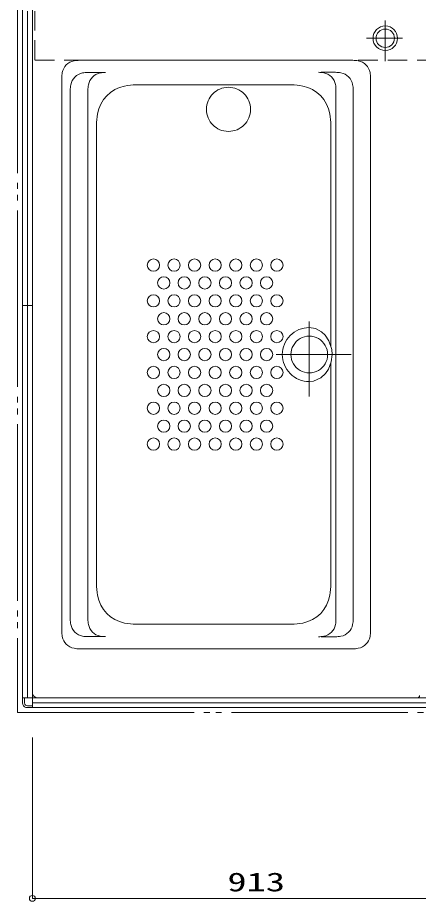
# Model space of a CAD drawing. Units: millimetres on the paper. Extents: x -305 to 305, y -152 to 152.
# Drawn here: x -244.9 to -204.1, y 11.8 to 101.9 of the extents above; entities that cross this region are included whole.
import ezdxf
from ezdxf.enums import TextEntityAlignment as Align

# ---------------------------------------------------------------- set-up
doc = ezdxf.new("R2010")
doc.units = ezdxf.units.MM
for name, pattern in [('DASHED2', [3, 2, -1]), ('LONG_CHAIN', [21, 18, -1, 1, -1]), ('LONG_DOUBLE_CHAIN', [21.8, 18, -1, 0.6, -0.6, 0.6, -1])]:
    doc.linetypes.add(name, pattern=pattern)
doc.layers.add('0-0_0', color=7, linetype='Continuous', lineweight=9)
doc.layers.add('0-1_VIEW0001', color=7, linetype='Continuous', lineweight=9)
doc.styles.add('ＭＳ ゴシック', font='')
doc.styles.get('ＭＳ ゴシック').set_extended_font_data('MS Gothic')

# ---------------------------------------------------------------- blocks, each defined once
blk = doc.blocks.new('_ORIGIN')
at = {"layer": '0-0_0'}
blk.add_line((0, 0), (-1, 0), dxfattribs=at)
blk.add_circle((0, 0), 0.5, dxfattribs=at)

msp = doc.modelspace()

# ---------------------------------------------------------------- linework, layer by layer
at = {"layer": '0-1_VIEW0001', "linetype": 'LONG_DOUBLE_CHAIN'}
for p, q in [((-244.934, 104.073), (-244.934, 31.073)), ((-244.934, 31.073), (-198.359, 31.073))]:
    msp.add_line(p, q, dxfattribs=at)
at = {"layer": '0-1_VIEW0001'}
for p, q in [((-244.434, 103.073), (-244.434, 32.048)), ((-243.434, 31.573), (-243.434, 103.573)), ((-243.934, 32.573), (-243.934, 102.573)), ((-243.434, 33.123), (-243.434, 102.024)), ((-238.637, 97.574), (-210.732, 97.574)), ((-240.434, 39.371), (-240.434, 95.776)), ((-236.192, 96.334), (-237.767, 96.334)), ((-213.96, 96.349), (-212.508, 96.349)), ((-208.934, 95.776), (-208.934, 39.371)), ((-232.837, 95.073), (-217.032, 95.073)), ((-239.565, 94.536), (-239.565, 40.61)), ((-237.765, 94.536), (-237.765, 40.61)), ((-212.46, 94.552), (-212.46, 40.595)), ((-210.71, 94.552), (-210.71, 40.595)), ((-236.884, 90.934), (-236.884, 44.213)), ((-212.984, 90.934), (-212.984, 68.473)), ((-243.434, 72.573), (-244.434, 72.573)), ((-212.984, 66.674), (-212.984, 44.213)), ((-217.032, 40.073), (-232.837, 40.073)), ((-236.192, 38.813), (-237.767, 38.813)), ((-213.96, 38.798), (-212.508, 38.798)), ((-223.684, 37.573), (-238.637, 37.573)), ((-223.684, 37.573), (-210.732, 37.573)), ((-244.034, 32.573), (-244.434, 32.573)), ((-244.23, 32.573), (-244.23, 32.052)), ((-242.884, 32.573), (-204.184, 32.573)), ((-198.359, 31.573), (-244.09, 31.573)), ((-243.93, 31.752), (-243.434, 31.752)), ((-198.359, 32.073), (-243.434, 32.073)), ((-243.434, 31.573), (-243.434, 31.973)), ((-198.359, 31.573), (-243.434, 31.573)), ((-243.434, 28.533), (-243.434, 12.125)), ((-242.834, 12.125), (-198.369, 12.125))]:
    msp.add_line(p, q, dxfattribs=at)
at = {"layer": '0-1_VIEW0001', "color": 6, "linetype": 'DASHED2'}
for p, q in [((-243.184, 97.623), (-243.184, 102.573)), ((-243.184, 97.573), (-153.734, 97.573))]:
    msp.add_line(p, q, dxfattribs=at)
at = {"layer": '0-1_VIEW0001', "linetype": 'LONG_CHAIN'}
for p, q in [((-207.434, 101.637), (-207.434, 97.481)), ((-205.668, 99.824), (-209.331, 99.824)), ((-215.184, 70.938), (-215.184, 63.302)), ((-218.549, 67.573), (-210.912, 67.573))]:
    msp.add_line(p, q, dxfattribs=at)
at = {"layer": '0-1_VIEW0001'}
for points in [[(-198.309, 32.573), (-244.434, 32.573), (-244.434, 102.573)], [(-215.184, 70.323), (-214.554, 70.221), (-213.929, 69.889), (-213.56, 69.543), (-213.173, 68.959), (-212.895, 68.074), (-212.856, 67.573), (-212.943, 66.829), (-213.224, 66.091), (-213.517, 65.654), (-214.011, 65.198), (-214.761, 64.869), (-215.184, 64.823)]]:
    msp.add_lwpolyline(points, dxfattribs=at)
for centre, radius in [((-207.434, 99.824), 1.25), ((-207.434, 99.824), 0.94), ((-231.084, 76.698), 0.625), ((-228.984, 76.698), 0.625), ((-226.884, 76.698), 0.625), ((-224.784, 76.698), 0.625), ((-222.684, 76.698), 0.625), ((-220.584, 76.698), 0.625), ((-218.484, 76.698), 0.625), ((-230.034, 74.873), 0.625), ((-227.934, 74.873), 0.625), ((-225.834, 74.873), 0.625), ((-223.734, 74.873), 0.625), ((-221.634, 74.873), 0.625), ((-219.534, 74.873), 0.625), ((-231.084, 73.048), 0.625), ((-228.984, 73.048), 0.625), ((-226.884, 73.048), 0.625), ((-224.784, 73.048), 0.625), ((-222.684, 73.048), 0.625), ((-220.584, 73.048), 0.625), ((-218.484, 73.048), 0.625), ((-230.034, 71.223), 0.625), ((-227.934, 71.223), 0.625), ((-225.834, 71.223), 0.625), ((-223.734, 71.223), 0.625), ((-221.634, 71.223), 0.625), ((-219.534, 71.223), 0.625), ((-231.084, 69.398), 0.625), ((-228.984, 69.398), 0.625), ((-226.884, 69.398), 0.625), ((-224.784, 69.398), 0.625), ((-222.684, 69.398), 0.625), ((-220.584, 69.398), 0.625), ((-218.484, 69.398), 0.625), ((-230.034, 67.573), 0.625), ((-227.934, 67.573), 0.625), ((-225.834, 67.573), 0.625), ((-223.734, 67.573), 0.625), ((-221.634, 67.573), 0.625), ((-219.534, 67.573), 0.625), ((-231.084, 65.748), 0.625), ((-228.984, 65.748), 0.625), ((-226.884, 65.748), 0.625), ((-224.784, 65.748), 0.625), ((-222.684, 65.748), 0.625), ((-220.584, 65.748), 0.625), ((-218.484, 65.748), 0.625), ((-230.034, 63.923), 0.625), ((-227.934, 63.923), 0.625), ((-225.834, 63.923), 0.625), ((-223.734, 63.923), 0.625), ((-221.634, 63.923), 0.625), ((-219.534, 63.923), 0.625), ((-231.084, 62.098), 0.625), ((-228.984, 62.098), 0.625), ((-226.884, 62.098), 0.625), ((-224.784, 62.098), 0.625), ((-222.684, 62.098), 0.625), ((-220.584, 62.098), 0.625), ((-218.484, 62.098), 0.625), ((-230.034, 60.273), 0.625), ((-227.934, 60.273), 0.625), ((-225.834, 60.273), 0.625), ((-223.734, 60.273), 0.625), ((-221.634, 60.273), 0.625), ((-219.534, 60.273), 0.625), ((-231.084, 58.448), 0.625), ((-228.984, 58.448), 0.625), ((-226.884, 58.448), 0.625), ((-224.784, 58.448), 0.625), ((-222.684, 58.448), 0.625), ((-220.584, 58.448), 0.625), ((-218.484, 58.448), 0.625)]:
    msp.add_circle(centre, radius, dxfattribs=at)
at = {"layer": '0-1_VIEW0001', "linetype": 'LONG_DOUBLE_CHAIN'}
msp.add_circle((-223.434, 92.573), 2.25, dxfattribs=at)
at = {"layer": '0-1_VIEW0001'}
for centre, radius, start, end in [((-238.909, 96.049), 1.5, 100.47531, 169.52468), ((-238.637, 94.574), 3, 90, 100.47531), ((-210.732, 94.574), 3, 79.52468, 90), ((-210.459, 96.049), 1.5, 10.47531, 79.52469), ((-237.434, 95.776), 3, 169.52468, 180.00001), ((-238.04, 94.809), 1.5, 100.47531, 169.52468), ((-237.767, 93.334), 3, 90, 100.47531), ((-236.24, 94.809), 1.5, 100.47531, 169.52468), ((-235.968, 93.334), 3, 90, 100.47531), ((-214.258, 93.349), 3, 79.52468, 90), ((-213.985, 94.824), 1.5, 10.47531, 79.52469), ((-212.508, 93.349), 3, 79.52468, 90), ((-212.235, 94.824), 1.5, 10.47531, 79.52469), ((-211.934, 95.776), 3, 0, 10.47531), ((-236.565, 94.536), 3, 169.52468, 180.00001), ((-234.765, 94.536), 3, 169.52468, 180.00001), ((-233.334, 91.523), 3.5, 101.47834, 170.30368), ((-232.837, 89.073), 6, 90, 101.47834), ((-217.032, 89.073), 6, 78.52166, 90), ((-216.534, 91.523), 3.5, 9.69632, 78.52166), ((-215.46, 94.552), 3, 0, 10.47531), ((-213.71, 94.552), 3, 0, 10.47531), ((-229.884, 90.934), 7, 170.30368, 180), ((-219.984, 90.934), 7, 0, 9.69633), ((-218.984, 91.026), 6, 359.06925, 0), ((-215.184, 67.573), 2.75, 90, 180.00005), ((-215.184, 67.573), 1.875, 360, 180.00006), ((-215.184, 67.573), 1.875, 360, 180.00006), ((-215.184, 67.573), 1.875, 0, 180.00006), ((-215.184, 67.573), 2.75, 179.99995, 270), ((-215.184, 67.573), 1.875, 179.99994, 0), ((-215.184, 67.573), 1.875, 179.99994, 0), ((-215.184, 67.573), 1.875, 179.99994, 0), ((-229.884, 44.213), 7, 179.99999, 189.69632), ((-219.984, 44.213), 7, 350.30368, 0), ((-233.334, 43.623), 3.5, 189.69632, 258.52166), ((-216.534, 43.623), 3.5, 281.47834, 350.30368), ((-236.565, 40.61), 3, 179.99999, 190.47532), ((-234.765, 40.61), 3, 179.99999, 190.47532), ((-215.46, 40.595), 3, 349.52469, 0), ((-213.71, 40.595), 3, 349.52469, 0), ((-238.04, 40.338), 1.5, 190.47532, 259.52469), ((-236.24, 40.338), 1.5, 190.47532, 259.52469), ((-232.837, 46.073), 6, 258.52166, 270), ((-217.032, 46.073), 6, 270, 281.47834), ((-213.985, 40.323), 1.5, 280.47531, 349.52469), ((-212.235, 40.323), 1.5, 280.47531, 349.52469), ((-237.434, 39.371), 3, 179.99999, 190.47532), ((-238.909, 39.098), 1.5, 190.47532, 259.52469), ((-237.767, 41.813), 3, 259.52469, 270), ((-235.968, 41.813), 3, 259.52469, 270), ((-214.258, 41.798), 3, 270, 280.47532), ((-212.508, 41.798), 3, 270, 280.47532), ((-210.459, 39.098), 1.5, 280.47531, 349.52469), ((-211.934, 39.371), 3, 349.52469, 0), ((-238.637, 40.573), 3, 259.52469, 270), ((-210.732, 40.573), 3, 270, 280.47532), ((-242.884, 33.123), 0.55, 179.99999, 270), ((-204.184, 32.823), 0.25, 270, 0), ((-243.934, 32.048), 0.5, 180, 251.80513), ((-243.93, 32.052), 0.3, 180, 270)]:
    msp.add_arc(centre, radius, start, end, dxfattribs=at)

# ---------------------------------------------------------------- block references
at = {"layer": '0-1_VIEW0001', "xscale": 0.6, "yscale": 0.6, "rotation": 180}
msp.add_blockref('_ORIGIN', (-243.434, 12.125), dxfattribs=at)

# ---------------------------------------------------------------- texts
at = {"layer": '0-1_VIEW0001', "style": 'ＭＳ ゴシック', "width": 1.5}
msp.add_text('913', height=1.921, dxfattribs=at).set_placement((-223.537, 12.264), align=Align.BOTTOM_LEFT)

doc.saveas('drawing.dxf')
